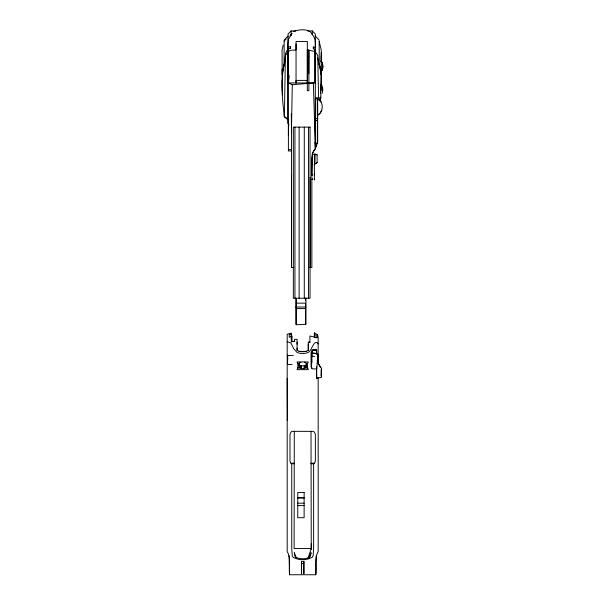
<?xml version="1.0" encoding="UTF-8"?>
<svg xmlns="http://www.w3.org/2000/svg" width="605" height="605" viewBox="0 0 605 605"><rect width="100%" height="100%" fill="white"/><g stroke="black" fill="none" stroke-linecap="round" stroke-linejoin="round"><path stroke-width="0.91" d="M291.323 341.674L291.323 334.194L289.243 334.452L289.243 337.272L291.844 335.987L291.844 341.386L294.869 341.386L291.504 341.643L294.522 341.386L294.522 339.329L297.085 339.329L297.085 350.484M293.773 267.516L291.489 267.516L291.497 175.511M296.042 43.878L296.034 49.965L290.869 50.253L288.419 51.304L288.29 82.953L315.069 82.953L315.069 49.27L313.367 48.68L313.367 46.963L315.424 47.629L315.334 42.789L315.092 39.59L313.428 35.914L311.454 33.517M300.889 362.206L299.051 363.234L299.006 366.063L300.7 365.806L301.169 368.626L304.194 368.626L304.255 365.806M304.194 368.626L304.655 365.806L306.349 366.063L306.304 363.234L304.466 362.206M299.021 363.492L297.849 363.492L297.894 367.348L297.047 369.655L308.3 369.655L307.461 367.348L307.506 363.492L306.342 363.492M308.27 344.215L308.27 350.386A10.224 8.425 0 0 1 297.085 350.386L297.093 348.072M308.852 73.749L308.883 50.17L307.325 49.996M313.367 48.846L313.367 46.963M291.391 341.931L291.323 333.166L287.193 334.194L287.193 551.616C291.481 558.226 288.517 567.301 289.568 574.75L315.787 574.75C316.793 567.316 314.01 558.264 318.17 551.616L318.17 377.883L316.634 378.397L316.566 366.834M321.247 74.778L321.247 69.371M321.278 52.574L321.111 85.297L321.278 71.95M291.489 132.843L291.497 128.54M314.729 164.008L314.812 153.98L317.111 154.562L317.111 162.337L316.407 163.365L314.381 164.008L314.411 179.36L314.381 178.846M294.287 431.342L294.106 548.538L311.257 548.538L311.008 431.342M311.643 361.949L311.651 359.635M311.651 357.321L311.666 355.006M314.759 164.008L314.812 153.98M320.461 93.556L320.461 87.967L322.064 88.542L322.82 90.183L322.178 93.397M316.4 353.464L311.93 352.949L311.802 363.234M315.787 574.75L316.347 555.73M287.723 355.778L287.73 355.006L287.443 364.52L292.094 364.52M320.794 94.902L320.763 87.967M318.17 362.977L318.253 355.778M315.424 145.888L315.379 148.777L313.919 150.388L312.52 153.98M311.204 549.393L311.28 543.736M316.657 377.883L316.687 368.112M291.489 267.516L291.497 128.857L292.276 84.723L288.472 82.953L288.419 48.74L290.46 48.408L290.46 46.479L287.988 47.394L287.904 45.239L288.313 39.59L291.807 33.525M322.238 88.413L322.238 90.629L322.836 88.927L322.132 87.324L320.779 86.712L320.809 85.146M322.132 87.324L322.162 85.781L320.877 84.269M288.396 135.671L288.396 122.724M320.937 61.075L322.291 62.534L322.934 66.119L322.291 68.894L320.96 69.938M287.685 358.175L287.443 364.52M318.48 355.778L318.253 362.977L320.408 367.091M321.005 375.826L321.172 369.307M284.41 116.334L284.395 116.909L287.95 119.798L287.95 51.728L285.386 55.607L284.41 115.434L284.41 116.334L287.95 119.223M311.855 175.253L312.46 153.98M297.781 363.492L297.04 361.949L308.3 361.949L307.582 363.492M314.381 174.996L314.381 173.711M316.612 377.883L320.907 377.626L321.406 376.854L321.595 368.369L319.364 365.715M303.876 561.387L303.876 573.721L303.876 561.387L301.509 561.387L301.509 573.721L301.509 561.387M291.587 341.613L291.844 335.987M288.88 75.474L288.472 82.953L288.903 75.481M290.362 48.347L290.46 46.479L290.483 48.347M317.285 336.244L317.375 334.709L314.388 332.909L314.388 337.242M311.855 164.779L312.346 156.627M319.606 100.604L319.803 97.829L315.424 97.829M317.67 355.264L316.876 368.369M320.378 101.64L320.718 97.118L320.348 100.551M321.376 376.854L321.452 375.826M320.332 100.99L320.96 95.416M314.381 164.908L314.434 164.008L316.407 163.365L317.111 162.337M320.907 72.517L321.157 70.808M284.796 62.292L285.643 53.21L287.95 48.619M283.458 67.382C280.841 83.694 282.376 100.566 284.395 116.909L284.282 114.118M283.148 45.163L282.066 50.124L282.278 91.015M283.609 66.535L284.297 63.722L284.093 64.364L284.153 40.217L287.965 36.134L287.965 49.285M322.291 70.49L322.934 67.147L322.291 64.221M321.747 110.163L320.295 113.052L317.678 115.177C323.66 112.19 323.856 101.693 317.693 98.819L315.311 98.819L315.727 147.559L317.678 141.903L317.678 98.819L321.338 102.2M284.721 62.875L283.533 67.034L284.093 65.136M284.025 64.75L282.119 74.967L282.096 69.303M317.292 98.819L317.481 141.903L315.47 147.559L315.19 120.697M308.005 558.286L311.257 548.538M309.042 557.825L311.053 552.645L310.569 555.73L309.715 557.273C305.245 559.27 300.11 559.262 295.641 557.273L294.779 555.73L294.302 552.645L296.314 557.825M310.955 463.725L313.617 463.725L314.471 463.211L315.364 461.154L315.364 434.42L314.57 432.371L313.42 431.342L291.928 431.342L290.786 432.371L289.984 434.42L289.984 461.154L290.884 463.211L291.746 463.725L294.431 463.725M287.957 34.13L291.118 30.953L295.732 30.953M288.116 34.75L287.957 36.867M290.037 35.914L292.003 33.517M284.221 41.102L286.089 39.083M315.81 353.721L316.612 353.464L318.359 354.749L318.094 362.977L318.911 365.034L318.132 362.977L318.094 355.778M295.898 297.925L295.898 324.318L296.284 324.704L305.956 324.318L305.956 297.925M320.937 70.906L322.223 69.877M311.583 353.207L316.067 353.464M304.655 365.806L304.194 366.063L306.349 366.063L306.266 363.749L306.281 365.806L299.074 365.806L301.169 366.063L301.169 368.626M293.236 31.596C298.87 29.479 307.695 28.178 311.938 33.525M295.898 307.03L305.956 307.03M315.432 120.766L317.103 120.38L317.678 118.777L315.318 118.451M316.634 368.884L312.573 368.884L311.061 366.834L311.061 352.435L313.42 349.614L315.477 349.357L316.634 349.871L316.634 353.978L318.17 354.749M292.276 84.723L313.367 82.953M307.733 30.953L312.346 30.953L315.424 34.13M320.779 86.712L320.514 88.186M288.396 149.617L291.489 149.617M291.489 150.963L288.396 150.963L288.396 123.594M312.46 154.237L317.111 154.82M311.855 174.996L312.626 174.996M310.161 177.56L310.199 267.516M311.855 179.36L312.626 179.36L312.626 178.717M309.692 267.516L311.855 267.516L311.855 157.451L312.452 152.952L315.379 148.588L315.288 34.878M296.284 303.15L305.563 303.15L305.563 324.704M296.284 308.573L305.563 308.573M316.634 349.871L312.036 349.871L312.573 353.978M312.036 350.386L316.634 350.386L316.642 353.978M298.893 351.407L306.304 351.407M287.685 355.521L293.213 355.521M314.713 356.549L311.817 356.035M297.894 367.348L300.7 367.348M304.655 367.348L307.461 367.348M297.758 368.112L300.829 368.112M304.527 368.112L307.605 368.112M290.884 463.211L294.416 463.211M310.955 463.211L314.471 463.211M297.758 497.65L304.118 497.65M297.758 498.036L304.118 498.036M297.758 503.171L304.118 503.171M297.758 505.614L304.118 505.614M301.6 563.444L303.786 563.444M307.325 56.144L308.883 56.257M309.904 342.158L308.27 341.901L308.27 350.545M315.069 51.523L307.325 49.905L307.317 82.953L307.325 80.412L296.042 80.412L296.042 82.953L296.042 41.458L307.325 41.458L307.325 90.727L308.883 90.727L308.883 50.17M316.105 337.529L309.904 335.987L309.904 342.551M287.193 341.643L290.861 342.929L293.826 348.843L297.085 352.435A10.482 7.109 0 0 0 308.278 352.435C311.923 349.97 312.014 344.91 315.485 342.415L317.111 342.672L318.17 343.958M314.388 334.452L316.105 335.215L316.105 338.021M300.7 365.806L301.108 365.806M317.572 355.006L318.177 355.521M315.424 36.134L319.175 40.217M288.033 120.312L288.056 123.337L289.039 124.917M315.424 51.743L317.738 55.486L318.578 97.829M318.994 64.077L320.09 67.163L321.232 74.937L319.251 64.364L319.175 41.548M319.266 64.848L320.09 67.163L319.251 64.364M287.186 419.855L287.36 420.377L287.186 378.254M319.122 41.102L321.278 50.223L321.278 62.444M318.994 63.805L319.591 65.779M317.822 57.883L318.563 62.376M314.895 121.212L315.424 129.697M315.024 142.228L315.364 148.648L313.36 82.855M289.009 555.73L289.568 574.75M322.064 88.542L322.094 90.758M291.308 113.884L291.497 128.857M282.263 80.253L282.391 95.484M317.391 337.529L317.375 334.452L318.17 337.529L318.17 363.575M314.388 332.909L314.396 337.635M297.085 342.158L297.093 344.215M321.263 55.849L321.27 62.111M287.988 47.787L288.056 123.337M322.291 62.534L322.291 68.894M315.069 49.27L315.069 82.953M314.267 179.36L314.267 180.131M313.617 463.725L313.617 548.538L313.118 555.73L312.225 557.273C306.569 560.548 298.794 560.548 293.138 557.273L292.238 555.73L291.746 548.538L291.746 463.725M312.346 30.953L312.346 34.81M311.583 352.949L311.583 368.369M308.452 127.126L308.452 298.227M305.563 298.348L305.563 300.178M304.277 127.126L304.277 298.227M299.12 127.126L299.12 298.227M296.284 298.348L296.284 324.704M294.938 127.126L294.938 298.227M291.118 30.953L291.118 35.703M288.419 48.74L288.419 51.304M299.089 363.749L299.074 365.806L299.089 363.749M310.047 127.126L293.342 127.126L293.342 298.227L310.047 298.227L310.047 127.126M304.118 492.508L297.758 492.508L297.758 517.698L304.118 517.698L304.118 492.508"/></g></svg>
